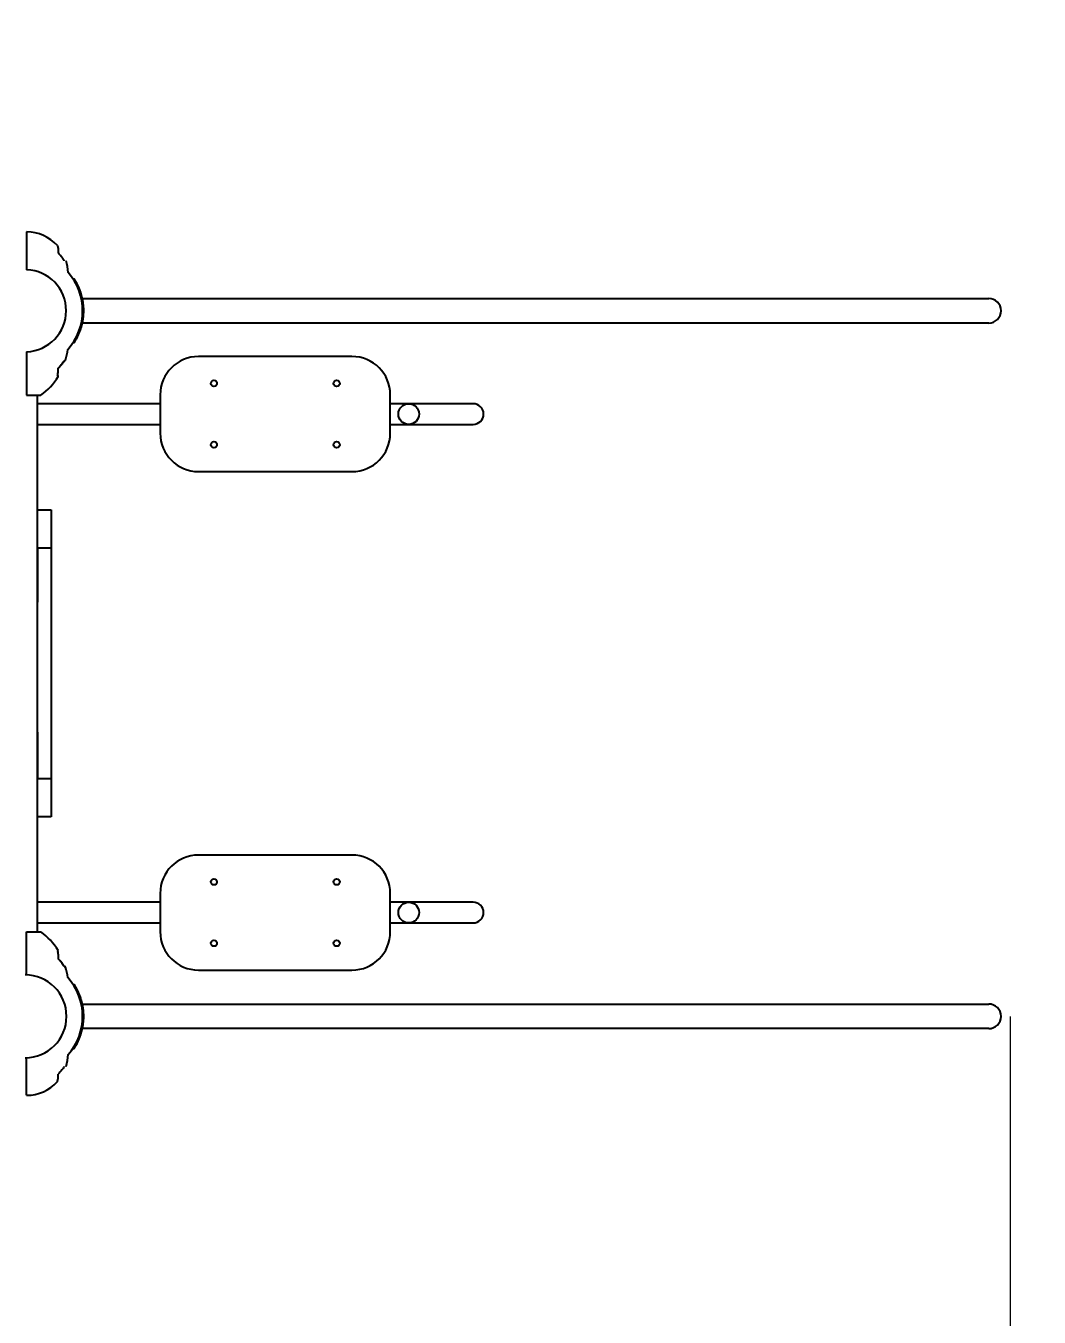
# Model space of a CAD drawing. Header units: millimetres. Extents: x -3135 to 2520, y -2914 to 2305.
# Drawn here: x -263 to 1058, y -847 to 837 of the extents above; entities that cross this region are included whole.
import ezdxf

# ---------------------------------------------------------------- set-up
doc = ezdxf.new("R2010")
doc.units = ezdxf.units.MM
for name, color, linetype in [('DIKOM_ЗОНА', 80, 'Continuous'), ('DIKOM_ОБЪЕКТ', 7, 'Continuous'), ('DIKOM_РАЗМЕР_ЗОНА', 7, 'Continuous'), ('DIKOM_РАЗМЕР_ОБЪЕКТА', 7, 'Continuous')]:
    doc.layers.add(name, color=color, linetype=linetype)
doc.styles.add('style1', font='arial.ttf', dxfattribs={"width": 0.8})
doc.dimstyles.new('1-50', dxfattribs={"dimtxt": 300, "dimasz": 200, "dimexe": 100, "dimexo": 0, "dimgap": 100, "dimtad": 1, "dimdec": 0, "dimtxsty": 'style1', "dimcen": 0, "dimclrd": 7, "dimclre": 7, "dimadec": 1, "dimazin": 2, "dimtfac": 1, "dimtdec": 0, "dimtmove": 0, "dimatfit": 3, "dimfxl": 0, "dimlwd": 25, "dimlwe": 18, "dimarcsym": 0})

# ---------------------------------------------------------------- blocks, each defined once
blk = doc.blocks.new('*D10')
at = {"layer": 'Defpoints', "color": 0, "transparency": 16777216}
for p in [(-779.7, -454.5), (1020.3, -454.5), (1020.3, -1329)]:
    blk.add_point(p, dxfattribs=at)
at = {"layer": 'DIKOM_РАЗМЕР_ОБЪЕКТА', "color": 7, "lineweight": 18, "transparency": 16777216}
for p, q in [((-779.7, -454.5), (-779.7, -1429)), ((1020.3, -454.5), (1020.3, -1429))]:
    blk.add_line(p, q, dxfattribs=at)
at = {"layer": 'DIKOM_РАЗМЕР_ОБЪЕКТА', "color": 7, "lineweight": 25, "transparency": 16777216}
blk.add_line((-579.7, -1329), (820.3, -1329), dxfattribs=at)
at = {"layer": 'DIKOM_РАЗМЕР_ОБЪЕКТА', "color": 7, "transparency": 16777216}
for points in [[(-579.7, -1295.7), (-579.7, -1362.4), (-779.7, -1329)], [(820.3, -1295.7), (820.3, -1362.4), (1020.3, -1329)]]:
    blk.add_solid(points, dxfattribs=at)
at = {"layer": 'DIKOM_РАЗМЕР_ОБЪЕКТА', "color": 0, "transparency": 16777216, "insert": (387.3, -1075.9), "char_height": 300, "attachment_point": 5, "style": 'style1'}
blk.add_mtext('1800', dxfattribs=at)
blk = doc.blocks.new('*D13')
at = {"layer": 'Defpoints', "color": 0, "transparency": 16777216}
for p in [(-2279.7, -234.7), (2520.3, -234.7), (2520.3, -2814.5)]:
    blk.add_point(p, dxfattribs=at)
at = {"layer": 'DIKOM_РАЗМЕР_ЗОНА', "color": 7, "lineweight": 18, "transparency": 16777216}
for p, q in [((-2279.7, -234.7), (-2279.7, -2914.5)), ((2520.3, -234.7), (2520.3, -2914.5))]:
    blk.add_line(p, q, dxfattribs=at)
at = {"layer": 'DIKOM_РАЗМЕР_ЗОНА', "color": 7, "lineweight": 25, "transparency": 16777216}
blk.add_line((-2079.7, -2814.5), (2320.3, -2814.5), dxfattribs=at)
at = {"layer": 'DIKOM_РАЗМЕР_ЗОНА', "color": 7, "transparency": 16777216}
for points in [[(-2079.7, -2781.2), (-2079.7, -2847.8), (-2279.7, -2814.5)], [(2320.3, -2781.2), (2320.3, -2847.8), (2520.3, -2814.5)]]:
    blk.add_solid(points, dxfattribs=at)
at = {"layer": 'DIKOM_РАЗМЕР_ЗОНА', "color": 0, "transparency": 16777216, "insert": (292.6, -2561.3), "char_height": 300, "attachment_point": 5, "style": 'style1'}
blk.add_mtext('4800', dxfattribs=at)

msp = doc.modelspace()

# ---------------------------------------------------------------- linework, layer by layer
at = {"layer": 'DIKOM_ЗОНА', "color": 3, "lineweight": 15}
msp.add_lwpolyline([(-779.7, -2294.5), (-651.7, -2294.5, 0.154428), (211.1, -2021.5, -0.154428), (498.7, -1930.5), (1020.3, -1930.5, 0.414214), (2520.3, -430.5), (2520.3, 441.5, 0.414214), (1020.3, 1941.5), (498.7, 1941.5, -0.154428), (211.1, 2032.5, 0.154428), (-651.7, 2305.5), (-779.7, 2305.5, 0.414214), (-2279.7, 805.5), (-2279.7, -794.5, 0.414214), (-779.7, -2294.5)], format="xyb", dxfattribs=at)
at = {"layer": 'DIKOM_ОБЪЕКТ'}
for p, q in [((-261.7, 568.5), (-261.7, 518.9)), ((-201.4, 507.2), (-199.6, 507.2)), ((-192.8, 494.1), (-194.4, 494.1)), ((-194.4, 493.9), (-192.7, 493.9)), ((-188, 475.9), (-189.5, 475.9)), ((-189.5, 475.7), (-188, 475.7)), ((-189, 481.5), (992.3, 481.5)), ((-188.8, 462), (-187.3, 462)), ((-192.5, 442.1), (-190.9, 442.1)), ((-190.8, 442.4), (-192.4, 442.4)), ((-191, 447.4), (-189.4, 447.4)), ((-189.8, 453.2), (-188.3, 453.2)), ((992.3, 449.5), (-189, 449.5)), ((-201.3, 424), (-199.5, 424)), ((-199.3, 427.2), (-197.5, 427.2)), ((-261.7, 412), (-261.7, 355.5)), ((162.3, 405.8), (-37.7, 405.8)), ((-212.8, 400.4), (-211.9, 400.4)), ((-221.3, 381), (-221.5, 381)), ((-261.7, 355.5), (-243.3, 355.5)), ((-247.7, 199.1), (-247.7, 355.5)), ((-87.7, 355.8), (-87.7, 305.8)), ((212.3, 305.8), (212.3, 355.8)), ((-87.7, 344.3), (-247.7, 344.3)), ((236.3, 344.3), (212.3, 344.3)), ((320.3, 344.3), (236.3, 344.3)), ((-247.7, 317.3), (-87.7, 317.3)), ((212.3, 317.3), (236.3, 317.3)), ((236.3, 317.3), (320.3, 317.3)), ((-37.7, 255.8), (162.3, 255.8)), ((-247.7, 205.8), (-229.7, 205.8)), ((-229.7, 205.8), (-229.7, 155.8)), ((-247.7, 155.8), (-247.7, 199.1)), ((-229.7, 155.8), (-247.7, 155.8)), ((-247.7, 155.8), (-247.7, 85.5)), ((-247.7, -187.5), (-247.7, 155.8)), ((-229.7, 155.8), (-229.7, 89.2)), ((-229.7, 155.8), (-229.7, -144.2)), ((-247.7, -83.9), (-247.7, -144.2)), ((-247.7, -144.2), (-229.7, -144.2)), ((-229.7, -144.2), (-229.7, -194.2)), ((-247.7, -344.5), (-247.7, -187.5)), ((-229.7, -194.2), (-247.7, -194.2)), ((162.3, -244.2), (-37.7, -244.2)), ((-87.7, -294.2), (-87.7, -344.2)), ((212.3, -344.2), (212.3, -294.2)), ((-87.7, -305.7), (-247.7, -305.7)), ((236.3, -305.7), (212.3, -305.7)), ((320.3, -305.7), (236.3, -305.7)), ((-247.7, -332.7), (-87.7, -332.7)), ((212.3, -332.7), (236.3, -332.7)), ((236.3, -332.7), (320.3, -332.7)), ((-261.7, -344.5), (-243.3, -344.5)), ((-261.7, -401.1), (-261.7, -344.5)), ((-221.3, -370.1), (-221.5, -370.1)), ((-212.8, -389.5), (-211.9, -389.5)), ((-37.7, -394.2), (162.3, -394.2)), ((-201.3, -413.1), (-199.5, -413.1)), ((-199.3, -416.3), (-197.5, -416.3)), ((-192.5, -431.2), (-190.9, -431.2)), ((-190.8, -431.5), (-192.4, -431.5)), ((-191, -436.5), (-189.4, -436.5)), ((-189.8, -442.3), (-188.3, -442.3)), ((-189, -438.5), (992.3, -438.5)), ((-188.8, -451.1), (-187.3, -451.1)), ((-189.5, -464.8), (-188, -464.8)), ((-188, -465), (-189.5, -465)), ((992.3, -470.5), (-189, -470.5)), ((-194.4, -483), (-192.7, -483)), ((-192.8, -483.2), (-194.4, -483.2)), ((-201.4, -496.3), (-199.6, -496.3)), ((-261.7, -557.5), (-261.7, -508))]:
    msp.add_line(p, q, dxfattribs=at)
for centre, radius in [((-17.7, 370.8), 4), ((142.3, 370.8), 4), ((236.3, 330.8), 13.5), ((-17.7, 290.8), 4), ((142.3, 290.8), 4), ((-17.7, -279.2), 4), ((142.3, -279.2), 4), ((236.3, -319.2), 13.5), ((-17.7, -359.2), 4), ((142.3, -359.2), 4)]:
    msp.add_circle(centre, radius, dxfattribs=at)
for centre, radius, start, end in [((-261.7, 514.5), 53.9, 41.925, 90), ((-261.7, 514.5), 54, 0.8552, 17.44), ((-263.7, 465.5), 53.5, 272.1424, 87.8576), ((-263.7, 465.5), 75, 317.7463, 41.7045), ((-263.8, 465.5), 76.5, 32.1607, 33.0498), ((-263.8, 465.5), 76.5, 22.6466, 32.1607), ((-263.8, 465.5), 76.5, 28.215, 28.2742), ((-263.8, 465.5), 76.5, 21.9753, 22.6466), ((-263.8, 465.5), 76.5, 21.8079, 21.9753), ((-263.8, 465.5), 76.5, 20.7, 21.8079), ((-263.8, 465.5), 76.5, 20.8143, 21.4273), ((-263.8, 465.5), 76.5, 10.0816, 20.7), ((-263.8, 465.5), 76.5, 17.7624, 17.9376), ((-263.8, 465.5), 76.5, 17.3591, 17.4132), ((-263.8, 465.5), 76.5, 13.88, 13.9331), ((-263.8, 465.5), 76.5, 12.2146, 12.2674), ((-263.8, 465.5), 76.5, 9.3741, 10.0816), ((-263.8, 465.5), 76.5, 7.8633, 9.3741), ((-263.8, 465.5), 76.5, 7.6986, 7.8634), ((-263.8, 465.5), 76.5, 6.6258, 7.6986), ((-263.8, 465.5), 76.5, 0.2804, 6.6258), ((-263.8, 465.5), 76.5, 5.4882, 5.5405), ((992.3, 465.5), 16, 270, 90), ((-263.8, 465.5), 76.5, 351.0597, 354.8008), ((-263.8, 465.5), 76.5, 352.3157, 352.4591), ((-263.8, 465.5), 76.5, 353.7539, 354.4503), ((-263.8, 465.5), 76.5, 354.8008, 355.277), ((-263.8, 465.5), 76.5, 354.8007, 355.2771), ((-263.8, 465.5), 76.5, 355.277, 356.6647), ((-263.8, 465.5), 76.5, 2.7631, 3.0436), ((-263.8, 465.5), 76.5, 356.6647, 357.4147), ((-263.8, 465.5), 76.5, 356.3511, 356.4966), ((-263.8, 465.5), 76.5, 358.8056, 0.2804), ((-263.8, 465.5), 76.5, 357.783, 358.8056), ((-263.8, 465.5), 76.5, 357.4147, 357.783), ((-263.8, 465.5), 76.5, 331.0459, 340.9484), ((-263.8, 465.5), 76.5, 340.9484, 342.2228), ((-263.8, 465.5), 76.5, 341.4569, 341.5113), ((-263.8, 465.5), 76.5, 342.2228, 342.4238), ((-263.8, 465.5), 76.5, 342.4237, 343.7447), ((-263.8, 465.5), 76.5, 343.7447, 344.4697), ((-263.8, 465.5), 76.5, 344.4697, 345.5304), ((-263.8, 465.5), 76.5, 345.2737, 345.3272), ((-263.8, 465.5), 76.5, 345.5304, 346.3025), ((-263.8, 465.5), 76.5, 346.3025, 347.9106), ((-263.8, 465.5), 76.5, 346.5878, 346.5931), ((-263.8, 465.5), 76.5, 347.9106, 348.6227), ((-263.8, 465.5), 76.5, 348.6227, 350.0065), ((-263.8, 465.5), 76.5, 348.6226, 348.9009), ((-263.8, 465.5), 76.5, 349.8536, 349.9057), ((-263.8, 465.5), 76.5, 350.0065, 350.7661), ((-263.8, 465.5), 76.5, 350.7661, 350.8336), ((-263.8, 465.5), 76.5, 350.8336, 351.0597), ((-263.8, 465.5), 76.5, 327.1616, 327.2231), ((-263.8, 465.5), 76.5, 327.2231, 328.7558), ((-263.8, 465.5), 76.5, 328.7558, 329.5677), ((-263.8, 465.5), 76.5, 329.5677, 329.9498), ((-263.8, 465.5), 76.5, 330.0092, 330.2456), ((-263.8, 465.5), 76.5, 329.95, 330.0092), ((-263.8, 465.5), 76.5, 330.2456, 331.0459), ((-263.8, 465.5), 76.5, 338.2163, 338.372), ((-291.7, 424.1), 84, 344.1866, 353.828), ((-37.7, 355.8), 50, 90, 180), ((162.3, 355.8), 50, 0, 90), ((-211.9, 401.4), 1, 270, 344.1866), ((-291.7, 424.1), 84, 305.2475, 327.9659), ((-221.4, 380), 1, 327.9659, 96.6751), ((320.3, 330.8), 13.5, 270, 90), ((-37.7, 305.8), 50, 180, 270), ((162.3, 305.8), 50, 270, 0), ((-37.7, -294.2), 50, 90, 180), ((162.3, -294.2), 50, 0, 90), ((320.3, -319.2), 13.5, 270, 90), ((-291.7, -413.1), 84, 32.0341, 54.7525), ((-37.7, -344.2), 50, 180, 270), ((162.3, -344.2), 50, 270, 0), ((-221.4, -369.1), 1, 263.3249, 32.0341), ((-263.7, -454.5), 54, 270, 90), ((-211.9, -390.5), 1, 15.8134, 90), ((-291.7, -413.1), 84, 6.172, 15.8134), ((-263.7, -454.5), 75, 318.2955, 42.2537), ((-263.8, -454.6), 76.5, 32.7769, 32.8384), ((-263.8, -454.6), 76.5, 31.2442, 32.7769), ((-263.8, -454.6), 76.5, 30.4323, 31.2442), ((-263.8, -454.6), 76.5, 30.0502, 30.4323), ((-263.8, -454.6), 76.5, 29.7544, 29.9908), ((-263.8, -454.6), 76.5, 29.9908, 30.05), ((-263.8, -454.6), 76.5, 28.9541, 29.7544), ((-263.8, -454.6), 76.5, 19.0516, 28.9541), ((-263.8, -454.6), 76.5, 21.628, 21.7837), ((-263.8, -454.6), 76.5, 17.7772, 19.0516), ((-263.8, -454.6), 76.5, 18.4887, 18.5431), ((-263.8, -454.6), 76.5, 17.5762, 17.7772), ((-263.8, -454.6), 76.5, 16.2553, 17.5763), ((-263.8, -454.6), 76.5, 15.5303, 16.2553), ((-263.8, -454.6), 76.5, 14.4696, 15.5303), ((-263.8, -454.6), 76.5, 14.6728, 14.7263), ((-263.8, -454.6), 76.5, 13.6975, 14.4696), ((-263.8, -454.6), 76.5, 12.0894, 13.6975), ((-263.8, -454.6), 76.5, 13.4069, 13.4122), ((-263.8, -454.6), 76.5, 11.3773, 12.0894), ((-263.8, -454.6), 76.5, 9.9935, 11.3773), ((-263.8, -454.6), 76.5, 11.0991, 11.3774), ((-263.8, -454.6), 76.5, 10.0943, 10.1464), ((-263.8, -454.6), 76.5, 9.2339, 9.9935), ((-263.8, -454.6), 76.5, 9.1664, 9.2339), ((-263.8, -454.6), 76.5, 8.9403, 9.1664), ((-263.8, -454.6), 76.5, 5.1992, 8.9403), ((-263.8, -454.6), 76.5, 7.5409, 7.6843), ((-263.8, -454.6), 76.5, 5.5497, 6.2461), ((-263.8, -454.6), 76.5, 4.723, 5.1992), ((-263.8, -454.6), 76.5, 4.7229, 5.1993), ((-263.8, -454.6), 76.5, 3.3353, 4.723), ((-263.8, -454.6), 76.5, 3.5034, 3.6489), ((-263.8, -454.6), 76.5, 2.5853, 3.3353), ((-263.8, -454.6), 76.5, 2.217, 2.5853), ((-263.8, -454.6), 76.5, 1.1944, 2.217), ((-263.8, -454.6), 76.5, 359.7196, 1.1944), ((992.3, -454.5), 16, 270, 90), ((-263.8, -454.6), 76.5, 339.3, 349.9184), ((-263.8, -454.6), 76.5, 347.7326, 347.7854), ((-263.8, -454.6), 76.5, 349.9184, 350.6259), ((-263.8, -454.6), 76.5, 350.6259, 352.1367), ((-263.8, -454.6), 76.5, 352.3014, 353.3742), ((-263.8, -454.6), 76.5, 352.1366, 352.3014), ((-263.8, -454.6), 76.5, 353.3742, 359.7196), ((-263.8, -454.6), 76.5, 354.4595, 354.5118), ((-263.8, -454.6), 76.5, 356.9564, 357.2369), ((-263.8, -454.6), 76.5, 327.8393, 337.3534), ((-263.8, -454.6), 76.5, 337.3534, 338.0247), ((-263.8, -454.6), 76.5, 338.0247, 338.1921), ((-263.8, -454.6), 76.5, 338.1921, 339.3), ((-263.8, -454.6), 76.5, 338.5727, 339.1857), ((-263.8, -454.6), 76.5, 342.0624, 342.2376), ((-263.8, -454.6), 76.5, 342.5868, 342.6409), ((-263.8, -454.6), 76.5, 346.0669, 346.12), ((-261.7, -503.6), 54, 342.56, 359.1448), ((-263.8, -454.6), 76.5, 326.9502, 327.8393), ((-263.8, -454.6), 76.5, 331.7258, 331.785), ((-261.7, -503.6), 53.9, 270, 318.075)]:
    msp.add_arc(centre, radius, start, end, dxfattribs=at)
for points, knots in [([(-221.6, 550.6), (-221.5, 550.2), (-221.4, 549.9), (-221.2, 548.9), (-221, 548.4), (-220.8, 547.1), (-220.7, 546.4), (-220.6, 545.1), (-220.5, 544.4), (-220.5, 543), (-220.5, 542.3), (-220.5, 541.4), (-220.6, 541.1), (-220.6, 540.8)], [2.687971, 2.687971, 2.687971, 2.687971, 19.440816, 19.440816, 48.364958, 48.364958, 79.796796, 79.796796, 112.396796, 112.396796, 144.996796, 144.996796, 159.306741, 159.306741, 159.306741, 159.306741]), ([(-212.8, 530.7), (-212.9, 530.9), (-212.9, 531), (-213.2, 531.5), (-213.4, 531.9), (-214.1, 532.9), (-214.5, 533.6), (-215.5, 534.9), (-216, 535.6), (-217.1, 537), (-217.7, 537.7), (-218.9, 539), (-219.5, 539.7), (-220.3, 540.5), (-220.4, 540.6), (-220.6, 540.8)], [5.215159, 5.215159, 5.215159, 5.215159, 11.576809, 11.576809, 31.779476, 31.779476, 67.644885, 67.644885, 108.044885, 108.044885, 148.444885, 148.444885, 188.844885, 188.844885, 198.480191, 198.480191, 198.480191, 198.480191]), ([(-221.5, 381), (-221.5, 381.1), (-221.4, 381.2), (-221.3, 381.8), (-221.1, 382.4), (-220.9, 383.5), (-220.8, 384.2), (-220.6, 385.5), (-220.6, 386.2), (-220.5, 387.5), (-220.5, 388.2), (-220.5, 389.4), (-220.5, 389.9), (-220.6, 390.4)], [10.122861, 10.122861, 10.122861, 10.122861, 15.461921, 15.461921, 39.974723, 39.974723, 71.045259, 71.045259, 103.384311, 103.384311, 135.984311, 135.984311, 159.306764, 159.306764, 159.306764, 159.306764]), ([(-212.7, 400.6), (-212.8, 400.4), (-212.9, 400.2), (-213.2, 399.6), (-213.4, 399.3), (-214.1, 398.2), (-214.5, 397.6), (-215.5, 396.2), (-216, 395.5), (-217.1, 394.1), (-217.7, 393.5), (-218.9, 392.1), (-219.5, 391.5), (-220.3, 390.7), (-220.4, 390.5), (-220.6, 390.4)], [1.574441, 1.574441, 1.574441, 1.574441, 11.574334, 11.574334, 31.772683, 31.772683, 67.630425, 67.630425, 108.030425, 108.030425, 148.430425, 148.430425, 188.830425, 188.830425, 198.511536, 198.511536, 198.511536, 198.511536]), ([(-212.8, 400.4), (-212.8, 400.3), (-212.9, 400.2), (-213, 399.9), (-213.2, 399.7), (-213.5, 399.1), (-213.8, 398.7), (-214.5, 397.6), (-215, 396.8), (-216.1, 395.4), (-216.6, 394.7), (-217.8, 393.4), (-218.4, 392.7), (-219.5, 391.5), (-220, 390.9), (-220.6, 390.4)], [4.403306, 4.403306, 4.403306, 4.403306, 8.969943, 8.969943, 20.364194, 20.364194, 42.486012, 42.486012, 82.886012, 82.886012, 123.286012, 123.286012, 163.686012, 163.686012, 198.480208, 198.480208, 198.480208, 198.480208]), ([(-221.5, -370.1), (-221.5, -370.2), (-221.4, -370.3), (-221.3, -370.9), (-221.1, -371.4), (-220.9, -372.6), (-220.8, -373.2), (-220.6, -374.6), (-220.6, -375.3), (-220.5, -376.6), (-220.5, -377.3), (-220.5, -378.5), (-220.5, -379), (-220.6, -379.5)], [10.122861, 10.122861, 10.122861, 10.122861, 15.461921, 15.461921, 39.974723, 39.974723, 71.045259, 71.045259, 103.384311, 103.384311, 135.984311, 135.984311, 159.306764, 159.306764, 159.306764, 159.306764]), ([(-212.7, -389.7), (-212.8, -389.5), (-212.9, -389.3), (-213.2, -388.7), (-213.4, -388.3), (-214.1, -387.3), (-214.5, -386.7), (-215.5, -385.3), (-216, -384.6), (-217.1, -383.2), (-217.7, -382.6), (-218.9, -381.2), (-219.5, -380.6), (-220.3, -379.8), (-220.4, -379.6), (-220.6, -379.5)], [1.574441, 1.574441, 1.574441, 1.574441, 11.574334, 11.574334, 31.772683, 31.772683, 67.630425, 67.630425, 108.030425, 108.030425, 148.430425, 148.430425, 188.830425, 188.830425, 198.511536, 198.511536, 198.511536, 198.511536]), ([(-212.8, -389.5), (-212.8, -389.4), (-212.9, -389.3), (-213, -389), (-213.2, -388.8), (-213.5, -388.2), (-213.8, -387.8), (-214.5, -386.7), (-215, -385.9), (-216.1, -384.5), (-216.6, -383.8), (-217.8, -382.5), (-218.4, -381.8), (-219.5, -380.6), (-220, -380), (-220.6, -379.5)], [4.403306, 4.403306, 4.403306, 4.403306, 8.969943, 8.969943, 20.364194, 20.364194, 42.486012, 42.486012, 82.886012, 82.886012, 123.286012, 123.286012, 163.686012, 163.686012, 198.480208, 198.480208, 198.480208, 198.480208]), ([(-212.8, -519.8), (-212.9, -520), (-212.9, -520.1), (-213.2, -520.6), (-213.4, -521), (-214.1, -522), (-214.5, -522.6), (-215.5, -524), (-216, -524.7), (-217.1, -526.1), (-217.7, -526.8), (-218.9, -528.1), (-219.5, -528.8), (-220.3, -529.5), (-220.4, -529.7), (-220.6, -529.8)], [5.215159, 5.215159, 5.215159, 5.215159, 11.576809, 11.576809, 31.779476, 31.779476, 67.644885, 67.644885, 108.044885, 108.044885, 148.444885, 148.444885, 188.844885, 188.844885, 198.480191, 198.480191, 198.480191, 198.480191]), ([(-221.6, -539.7), (-221.5, -539.3), (-221.4, -539), (-221.2, -538), (-221, -537.4), (-220.8, -536.2), (-220.7, -535.5), (-220.6, -534.2), (-220.5, -533.5), (-220.5, -532.1), (-220.5, -531.4), (-220.5, -530.4), (-220.6, -530.1), (-220.6, -529.8)], [2.687971, 2.687971, 2.687971, 2.687971, 19.440816, 19.440816, 48.364958, 48.364958, 79.796796, 79.796796, 112.396796, 112.396796, 144.996796, 144.996796, 159.306741, 159.306741, 159.306741, 159.306741])]:
    msp.add_open_spline(points, degree=3, knots=knots, dxfattribs=at)

# ---------------------------------------------------------------- dimensions: what is measured, and where the dimension line sits
at = {"layer": 'DIKOM_РАЗМЕР_ЗОНА'}
dim = msp.add_linear_dim(base=(2520.3, -2814.5), p1=(-2279.7, -234.7), p2=(2520.3, -234.7), dimstyle='1-50', dxfattribs=at)
dim.commit()
dim.dimension.update_dxf_attribs({"geometry": '*D13', "text_midpoint": (292.6, -2814.5), "dimtype": 160})
at = {"layer": 'DIKOM_РАЗМЕР_ОБЪЕКТА'}
dim = msp.add_linear_dim(base=(1020.3, -1329), p1=(-779.7, -454.5), p2=(1020.3, -454.5), dimstyle='1-50', dxfattribs=at)
dim.commit()
dim.dimension.update_dxf_attribs({"geometry": '*D10', "text_midpoint": (387.3, -1329), "dimtype": 160})

doc.saveas('drawing.dxf')
